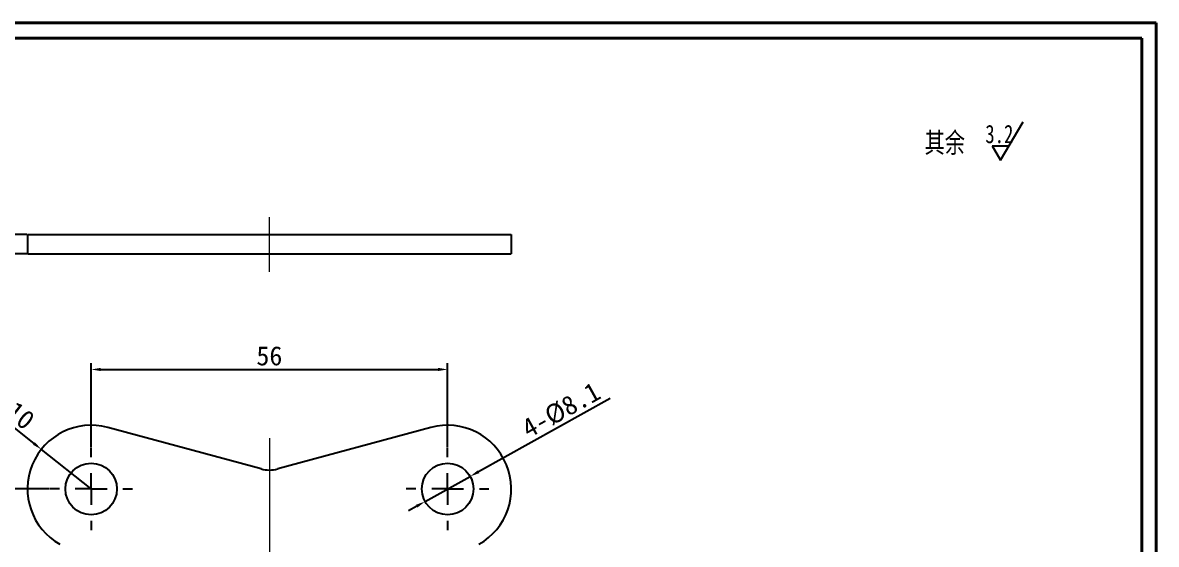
# Model space of a CAD drawing. Header units: millimetres. Extents: x 33 to 2181, y -1112 to 193.
# Drawn here: x 2003.2 to 2181.4, y -1003.9 to -922 of the extents above; entities that cross this region are included whole.
import ezdxf

# ---------------------------------------------------------------- set-up
doc = ezdxf.new("R2010")
doc.units = ezdxf.units.MM
doc.linetypes.add('ACAD_ISO04W100', pattern=[30, 24, -3, 0, -3])
doc.layers.add('10', color=7, linetype='Continuous')
doc.layers.add('9', color=7, linetype='Continuous')
doc.layers.add('中心线', color=6, linetype='ACAD_ISO04W100', lineweight=0)
doc.layers.add('尺寸线', color=100, linetype='Continuous', lineweight=5)
doc.dimstyles.new('ISO-25', dxfattribs={"dimtxt": 2.5, "dimasz": 2.5, "dimexe": 1.25, "dimexo": 0.625, "dimtad": 1, "dimtxsty": 'Standard', "dimcen": 2.5, "dimadec": 0, "dimazin": 0, "dimtfac": 1, "dimtmove": 0, "dimatfit": 3, "dimfxl": 1, "dimarcsym": 0})

# ---------------------------------------------------------------- blocks, each defined once
blk = doc.blocks.new('SW_CENTERMARKSYMBOL_1')
at = {"layer": '10', "color": 0}
for p, q in [((0, 10), (0, 13)), ((0, 0), (0, 5)), ((-10, 0), (-13, 0)), ((0, 0), (-5, 0)), ((0, 0), (0, -5)), ((0, 0), (5, 0)), ((10, 0), (13, 0)), ((0, -10), (0, -13))]:
    blk.add_line(p, q, dxfattribs=at)
blk = doc.blocks.new('*D91')
at = {"layer": 'Defpoints', "color": 0, "transparency": 16777216}
for p in [(1990.59, -955.26), (2004.01, -955.26), (2004.01, -958.26)]:
    blk.add_point(p, dxfattribs=at)
at = {"layer": '尺寸线', "color": 0, "lineweight": -2, "transparency": 16777216}
for p, q in [((1987.15, -955.73), (1987.15, -952.48)), ((1990.59, -953.76), (1990.59, -952.26)), ((1990.59, -956.76), (1987.15, -955.73)), ((2003.91, -955.26), (1989.59, -955.26)), ((1990.59, -958.26), (1990.59, -955.26)), ((1990.59, -958.26), (1990.59, -955.26)), ((2003.91, -958.26), (1989.59, -958.26)), ((1990.59, -959.76), (1990.59, -961.26))]:
    blk.add_line(p, q, dxfattribs=at)
at = {"layer": '尺寸线', "color": 0, "transparency": 16777216}
for points in [[(1990.34, -953.76), (1990.84, -953.76), (1990.59, -955.26)], [(1990.34, -959.76), (1990.84, -959.76), (1990.59, -958.26)]]:
    blk.add_solid(points, dxfattribs=at)
at = {"layer": '尺寸线', "color": 0, "transparency": 16777216, "insert": (1985.03, -954.11), "char_height": 3, "attachment_point": 5, "rotation": 90}
blk.add_mtext('3', dxfattribs=at)
blk = doc.blocks.new('*D92')
at = {"layer": 'Defpoints', "color": 0, "transparency": 16777216}
for p in [(2070.01, -976.45), (2014.01, -988.73), (2070.01, -988.73)]:
    blk.add_point(p, dxfattribs=at)
at = {"layer": '尺寸线', "color": 0, "lineweight": -2, "transparency": 16777216}
for p, q in [((2014.01, -988.63), (2014.01, -975.45)), ((2070.01, -988.63), (2070.01, -975.45)), ((2015.51, -976.45), (2068.51, -976.45))]:
    blk.add_line(p, q, dxfattribs=at)
at = {"layer": '尺寸线', "color": 0, "transparency": 16777216}
for points in [[(2015.51, -976.2), (2015.51, -976.7), (2014.01, -976.45)], [(2068.51, -976.2), (2068.51, -976.7), (2070.01, -976.45)]]:
    blk.add_solid(points, dxfattribs=at)
at = {"layer": '尺寸线', "color": 0, "transparency": 16777216, "insert": (2042.01, -974.33), "char_height": 3, "attachment_point": 5}
blk.add_mtext('56', dxfattribs=at)
blk = doc.blocks.new('*D94')
at = {"layer": 'Defpoints', "color": 0, "transparency": 16777216}
for p in [(1990.82, -995.23), (2007.51, -995.23), (2028.51, -1042.83)]:
    blk.add_point(p, dxfattribs=at)
at = {"layer": '尺寸线', "color": 0, "lineweight": -2, "transparency": 16777216}
for p, q in [((2007.41, -995.23), (1989.82, -995.23)), ((1990.82, -1041.33), (1990.82, -996.73)), ((2028.41, -1042.83), (1989.82, -1042.83))]:
    blk.add_line(p, q, dxfattribs=at)
at = {"layer": '尺寸线', "color": 0, "transparency": 16777216}
for points in [[(1990.57, -996.73), (1991.07, -996.73), (1990.82, -995.23)], [(1990.57, -1041.33), (1991.07, -1041.33), (1990.82, -1042.83)]]:
    blk.add_solid(points, dxfattribs=at)
at = {"layer": '尺寸线', "color": 0, "transparency": 16777216, "insert": (1988.45, -1019.03), "char_height": 3, "attachment_point": 5, "rotation": 90}
blk.add_mtext('47,6', dxfattribs=at)
blk = doc.blocks.new('*D96')
at = {"layer": 'Defpoints', "color": 0, "transparency": 16777216}
for p in [(2073.55, -993.26), (2066.47, -997.2)]:
    blk.add_point(p, dxfattribs=at)
at = {"layer": '尺寸线', "color": 0, "lineweight": -2, "transparency": 16777216}
for p, q in [((2095.55, -981), (2074.86, -992.53)), ((2066.47, -997.2), (2073.55, -993.26)), ((2065.16, -997.93), (2063.85, -998.66))]:
    blk.add_line(p, q, dxfattribs=at)
at = {"layer": '尺寸线', "color": 0, "transparency": 16777216}
for points in [[(2074.74, -992.31), (2074.98, -992.75), (2073.55, -993.26)], [(2065.04, -997.71), (2065.28, -998.15), (2066.47, -997.2)]]:
    blk.add_solid(points, dxfattribs=at)
at = {"layer": '尺寸线', "color": 0, "transparency": 16777216, "insert": (2087.85, -982.85), "char_height": 3, "attachment_point": 5, "rotation": 29.1325}
blk.add_mtext('4-%%C8.1', dxfattribs=at)
blk = doc.blocks.new('*D97')
at = {"layer": 'Defpoints', "color": 0, "transparency": 16777216}
for p in [(2006.18, -989.01), (2014.01, -995.23)]:
    blk.add_point(p, dxfattribs=at)
at = {"layer": '尺寸线', "color": 0, "lineweight": -2, "transparency": 16777216}
for p, q in [((1997.76, -982.33), (2005, -988.08)), ((2014.01, -995.23), (2006.18, -989.01))]:
    blk.add_line(p, q, dxfattribs=at)
at = {"layer": '尺寸线', "color": 0, "transparency": 16777216}
blk.add_solid([(2005.16, -987.88), (2004.85, -988.27), (2006.18, -989.01)], dxfattribs=at)
at = {"layer": '尺寸线', "color": 0, "transparency": 16777216, "insert": (2002.11, -983.07), "char_height": 3, "attachment_point": 5, "rotation": 321.5509}
blk.add_mtext('R10', dxfattribs=at)

msp = doc.modelspace()

# ---------------------------------------------------------------- linework, layer by layer
for p, q in [((2156.906, -943.582), (2160.463, -937.534)), ((2155.564, -941.302), (2156.906, -943.582)), ((2155.564, -941.302), (2158.247, -941.302))]:
    msp.add_line(p, q)
at = {"color": 7, "linetype": 'Continuous', "lineweight": 25}
for p, q in [((2004.009, -955.264), (2004.009, -958.264)), ((2004.009, -955.264), (2080.009, -955.264)), ((2080.009, -955.264), (2080.009, -958.264)), ((2004.009, -958.264), (2080.009, -958.264)), ((2040.706, -992.081), (2016.616, -985.576)), ((2067.402, -985.576), (2043.313, -992.081))]:
    msp.add_line(p, q, dxfattribs=at)
for centre in [(2014.009, -995.23), (2070.009, -995.23)]:
    msp.add_circle(centre, 4.05, dxfattribs=at)
for centre, radius, start, end in [((2014.009, -995.23), 10, 74.88744, 240.46339), ((2070.009, -995.23), 10, 299.53661, 105.11256), ((2042.009, -987.254), 5, 254.88744, 285.11256)]:
    msp.add_arc(centre, radius, start, end, dxfattribs=at)
at = {"layer": '9', "color": 7, "lineweight": 40}
for p, q in [((2181.363, -921.96), (1913.048, -921.96)), ((2181.363, -1111.744), (2181.363, -921.96)), ((2181.363, -921.96), (2181.363, -1111.744)), ((1918.566, -924.381), (2179.108, -924.381)), ((2179.108, -924.381), (2179.108, -1109.487))]:
    msp.add_line(p, q, dxfattribs=at)
at = {"layer": '中心线'}
for p, q in [((2042.009, -961.125), (2042.009, -952.525)), ((2042.009, -987.254), (2042.009, -1054.116))]:
    msp.add_line(p, q, dxfattribs=at)

# ---------------------------------------------------------------- block references
at = {"layer": '中心线', "xscale": 0.4999999999999939, "yscale": 0.4999999999999939, "zscale": 0.4999999999999939}
for p in [(2014.009, -995.23), (2070.009, -995.23)]:
    msp.add_blockref('SW_CENTERMARKSYMBOL_1', p, dxfattribs=at)

# ---------------------------------------------------------------- texts
at = {"attachment_point": 1}
for s, width, gutter_width, insert, char_height in [('{\\fHYSWLongFangSong|b0|i0|c134|p2;3.2}', 4.80402, 3, (2154.493, -938.012), 2.88), ('{\\fHYSWLongFangSong|b0|i0|c134|p2;其余}', 2689.90102, 16.01, (2144.952, -939.214), 3.17649)]:
    msp.add_mtext_dynamic_manual_height_columns(s, width=width, gutter_width=gutter_width, heights=[0], dxfattribs=dict(at, insert=insert, char_height=char_height))

# ---------------------------------------------------------------- dimensions: what is measured, and where the dimension line sits
at = {"layer": '尺寸线'}
for base, p1, p2, picture, middle in [((1990.591, -955.264), (2004.009, -958.264), (2004.009, -955.264), '*D91', (1985.028, -955.108)), ((1990.822, -995.23), (2028.509, -1042.831), (2007.509, -995.23), '*D94', (1988.447, -1019.031))]:
    dim = msp.add_linear_dim(base=base, p1=p1, p2=p2, angle=90, dimstyle='ISO-25', override={"dimtxt": 3, "dimasz": 1.5, "dimexe": 1, "dimexo": 0.1, "dimtmove": 1}, dxfattribs=at)
    dim.commit()
    dim.dimension.update_dxf_attribs({"geometry": picture, "text_midpoint": middle})
dim = msp.add_linear_dim(base=(2070.009, -976.454), p1=(2014.009, -988.73), p2=(2070.009, -988.73), dimstyle='ISO-25', override={"dimtxt": 3, "dimasz": 1.5, "dimexe": 1, "dimexo": 0.1, "dimtmove": 1}, dxfattribs=at)
dim.commit()
dim.dimension.update_dxf_attribs({"geometry": '*D92', "text_midpoint": (2042.009, -974.329)})
dim = msp.add_radius_dim(center=(2014.009, -995.23), mpoint=(2006.178, -989.012), dimstyle='ISO-25', override={"dimtxt": 3, "dimasz": 1.5, "dimexe": 1, "dimexo": 0.1, "dimtmove": 1}, dxfattribs=at)
dim.commit()
dim.dimension.update_dxf_attribs({"geometry": '*D97', "text_midpoint": (2002.115, -983.072)})
dim = msp.add_diameter_dim_2p(p1=(2066.471, -997.201), p2=(2073.547, -993.258), text='4-%%C8.1', dimstyle='ISO-25', override={"dimtxt": 3, "dimasz": 1.5, "dimexe": 1, "dimexo": 0.1, "dimtmove": 1}, dxfattribs=at)
dim.commit()
dim.dimension.update_dxf_attribs({"geometry": '*D96', "text_midpoint": (2088.885, -984.71), "dimtype": 163})

doc.saveas('drawing.dxf')
